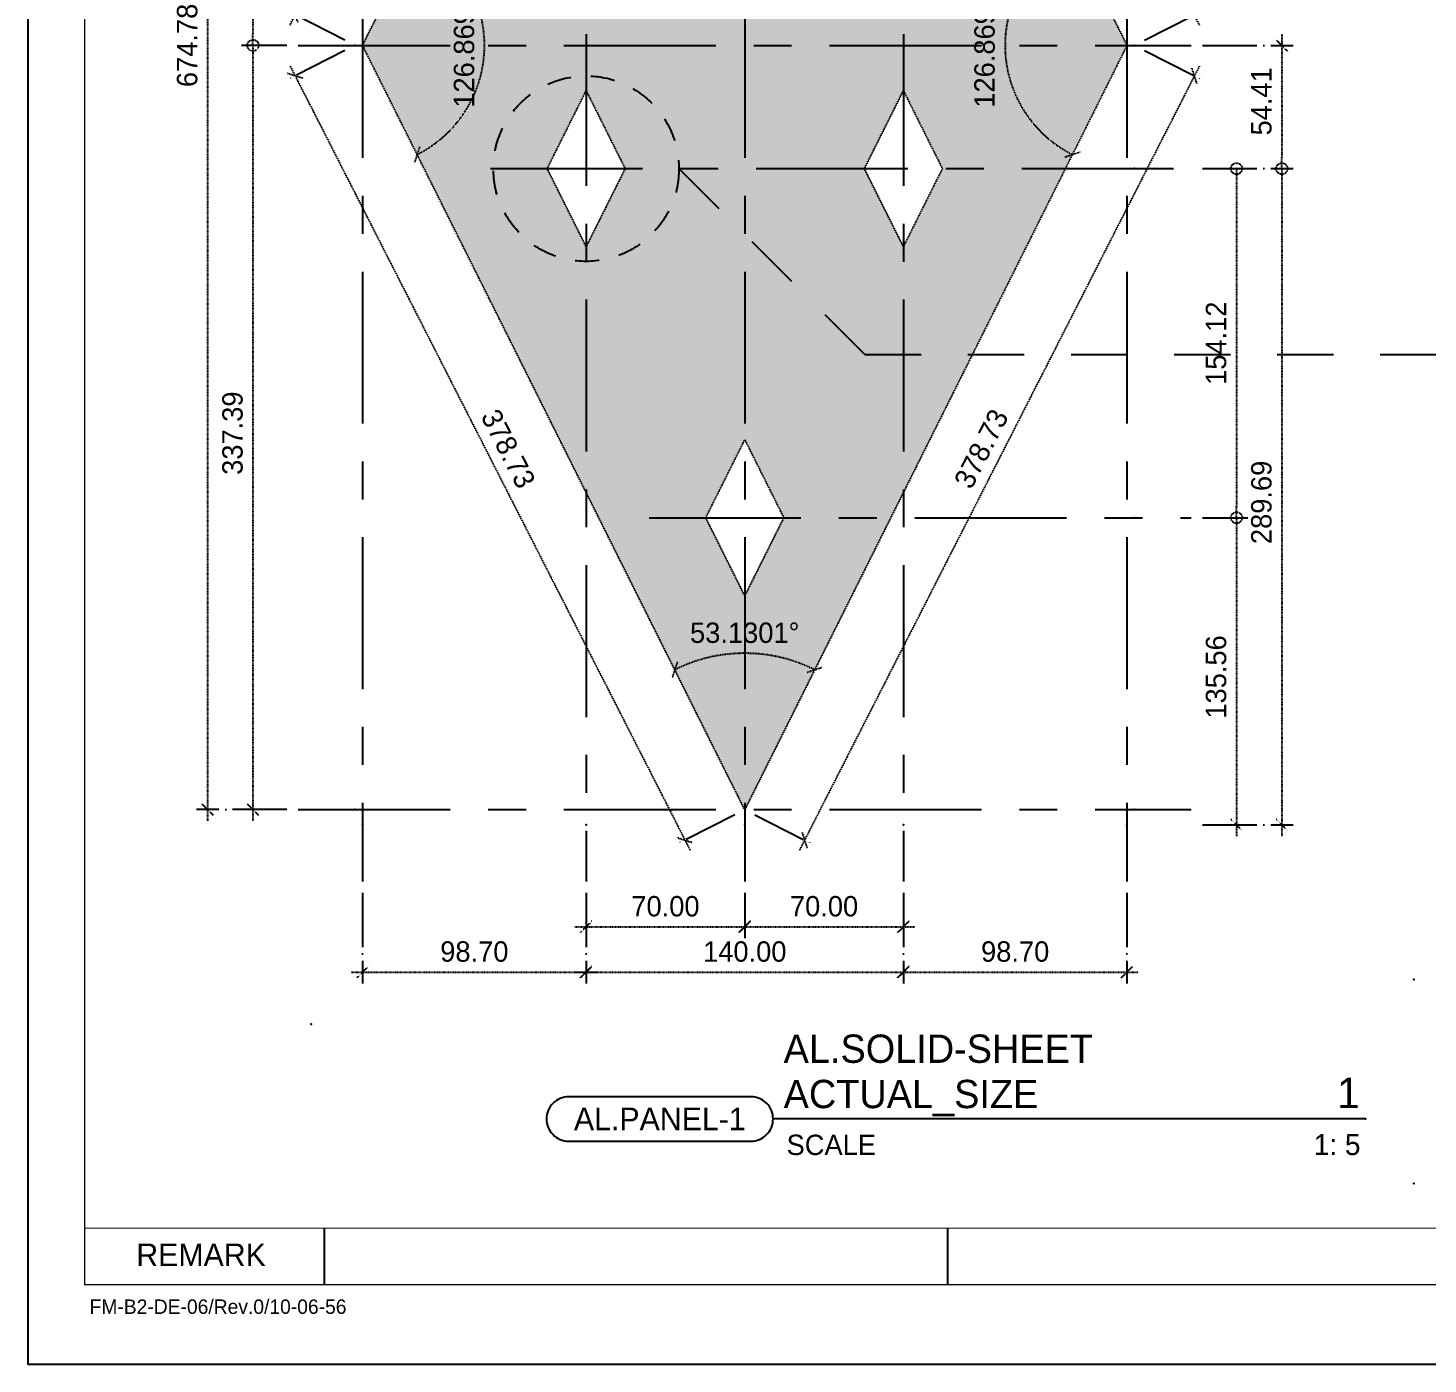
# Model space of a CAD drawing. Header units: millimetres. Extents: x -244126 to 368105, y -173968 to 259060.
# Drawn here: x 14518 to 15135, y 3898 to 4488 of the extents above; entities that cross this region are included whole.
import ezdxf
from ezdxf.enums import TextEntityAlignment as Align

# ---------------------------------------------------------------- set-up
doc = ezdxf.new("R2010")
doc.units = ezdxf.units.MM
doc.header["$MEASUREMENT"] = 0
for name, pattern in [('005_GG_TA_LINE', [13.75, 5, -1.25, 1.25, -1.25, 5]), ('ACAD_ISO04W100', [30, 24, -3, 0, -3]), ('BORDER2', [22.225, 6.35, -3.175, 6.35, -3.175, 0, -3.175]), ('CENTER', [2, 1.25, -0.25, 0.25, -0.25]), ('TA_GL_000.00010', [0.000275, 0.0001, -2.5e-05, 2.5e-05, -2.5e-05, 0.0001]), ('TA_GL_067.00000', [184.25, 67, -16.75, 16.75, -16.75, 67]), ('TA_HL_003.00000', [19.5, 10.65, -8.85]), ('TA_HL_007.00000', [45.5, 24.85, -20.65])]:
    doc.linetypes.add(name, pattern=pattern)
for name, color, linetype in [('000 - D I M', 6, 'Continuous'), ('000 - GRID', 8, 'CENTER'), ('000 - H A T C H', 8, 'Continuous'), ('000 - L I N E 0.1', 1, 'Continuous'), ('000 - SYMBOL CON', 1, 'Continuous'), ('000 - T E X T', 4, 'Continuous'), ('000 - TITLEBLOCK', 4, 'Continuous'), ('000 - WIPEOUT', 250, 'Continuous'), ('A11_ALU.SOLID SHEET', 7, 'Continuous')]:
    doc.layers.add(name, color=color, linetype=linetype)
doc.styles.add('BROWALLIA', font='BrowalliaUPC.ttf')
doc.styles.add('century gothic111111', font='CordiaUPC.ttf')
doc.styles.add('Cetury Gothic', font='GOTHIC.TTF')
doc.styles.add('CORDIA', font='cordia.shx')
doc.styles.add('MtXpl_BrowalliaUPC', font='BrowalliaUPC.ttf')
doc.styles.add('TA', font='Cordia New.ttf', dxfattribs={"height": 4.5})
doc.dimstyles.new('DIM C-C', dxfattribs={"dimtxt": 0.18, "dimasz": 0.1, "dimexe": 0.1, "dimexo": 0.1, "dimgap": 0.09, "dimtad": 1, "dimtoh": 1, "dimzin": 0, "dimdsep": 46, "dimtxsty": 'CORDIA', "dimblk": 'ORIGIN', "dimcen": 0.1, "dimdle": 0.1, "dimclrd": 40, "dimclre": 140, "dimclrt": 3, "dimadec": 0, "dimazin": 0, "dimtfac": 1, "dimtix": 1, "dimtmove": 2, "dimatfit": 3, "dimfxl": 1, "dimtolj": 1, "dimtzin": 0, "dimarcsym": 0})
doc.dimstyles.new('DIM C-E', dxfattribs={"dimscale": 2, "dimtxt": 0.18, "dimasz": 0.1, "dimexe": 0.1, "dimexo": 0.1, "dimgap": 0.09, "dimtad": 1, "dimtoh": 1, "dimzin": 0, "dimdsep": 46, "dimtxsty": 'CORDIA', "dimblk1": 'ORIGIN', "dimblk2": 'OBLIQUE', "dimsah": 1, "dimcen": 0.1, "dimdle": 0.1, "dimclrd": 40, "dimclre": 140, "dimclrt": 3, "dimadec": 0, "dimazin": 0, "dimtfac": 1, "dimtix": 1, "dimtmove": 2, "dimatfit": 3, "dimfxl": 1, "dimtolj": 1, "dimtzin": 0, "dimarcsym": 0})
doc.dimstyles.new('DIM E-C', dxfattribs={"dimscale": 2, "dimtxt": 0.18, "dimasz": 0.1, "dimexe": 0.1, "dimexo": 0.1, "dimgap": 0.09, "dimtad": 1, "dimtoh": 1, "dimzin": 0, "dimdsep": 46, "dimtxsty": 'CORDIA', "dimblk1": 'OBLIQUE', "dimblk2": 'ORIGIN', "dimsah": 1, "dimcen": 0.1, "dimdle": 0.1, "dimclrd": 40, "dimclre": 140, "dimclrt": 3, "dimadec": 0, "dimazin": 0, "dimtfac": 1, "dimtix": 1, "dimtmove": 2, "dimatfit": 3, "dimfxl": 1, "dimtolj": 1, "dimtzin": 0, "dimarcsym": 0})
doc.dimstyles.new('DIM E-E', dxfattribs={"dimscale": 2, "dimtxt": 0.18, "dimasz": 0.1, "dimexe": 0.1, "dimexo": 0.1, "dimgap": 0.09, "dimtad": 1, "dimtoh": 1, "dimzin": 0, "dimdsep": 46, "dimtxsty": 'CORDIA', "dimblk": 'OBLIQUE', "dimcen": 0.1, "dimdle": 0.1, "dimclrd": 40, "dimclre": 140, "dimclrt": 3, "dimadec": 0, "dimazin": 0, "dimtfac": 1, "dimtix": 1, "dimtmove": 2, "dimatfit": 3, "dimfxl": 1, "dimtolj": 1, "dimtzin": 0, "dimarcsym": 0})

# ---------------------------------------------------------------- blocks, each defined once
blk = doc.blocks.new('A$Cfd196da9')
at = {"color": 0, "linetype": 'ByBlock', "const_width": 0.1}
blk.add_lwpolyline([(-143.5, -98), (96.5, -98), (96.5, 99), (-143.5, 99)], close=True, dxfattribs=at)
blk = doc.blocks.new('*U1674')
at = {"linetype": '005_GG_TA_LINE'}
blk.add_point((125, 150), dxfattribs=at)
at = {"layer": '000 - L I N E 0.1', "color": 21, "linetype": 'Continuous'}
blk.add_lwpolyline([(0, 35.6), (0, 0), (35.6, 0)], dxfattribs=at)
at = {"layer": '000 - T E X T', "color": 3}
for p, q in [((130.74, 60), (130.74, 35)), ((405.94, 35), (405.94, 60))]:
    blk.add_line(p, q, dxfattribs=at)
at = {"layer": '000 - T E X T', "color": 3, "const_width": 0.5}
blk.add_lwpolyline([(25, 60), (1225, 60)], dxfattribs=at)
at = {"layer": '000 - TITLEBLOCK', "color": 250}
blk.add_lwpolyline([(0, 0), (1485, 0), (1485, 1050), (0, 1050)], close=True, dxfattribs=at)
at = {"layer": '000 - T E X T', "color": 3, "xscale": 5, "yscale": 5, "zscale": 5}
blk.add_blockref('A$Cfd196da9', (742.5, 525), dxfattribs=at)
at = {"color": 4, "insert": (47.79, 53.2), "char_height": 10, "width": 570.6175, "attachment_point": 1, "style": 'BROWALLIA'}
blk.add_mtext('{\\fCentury Gothic|b0|i0|c0|p34;REMARK}', dxfattribs=at)
at = {"color": 4, "style": 'TA'}
blk.add_attdef('PAPER_SIZE', text='', height=6.25, dxfattribs=at).set_placement((1421.5, 24.94), align=Align.MIDDLE_RIGHT)
blk.add_attdef('SCALE_SIZE', text='', height=6.25, dxfattribs=at).set_placement((1433.78, 25.07), align=Align.MIDDLE_LEFT)
at = {"layer": '000 - H A T C H', "color": 4, "insert": (27.18, 28.49), "char_height": 6.3569, "attachment_point": 1, "style": 'century gothic111111'}
blk.add_mtext('FM-B2-DE-06/Rev.0/10-06-56', dxfattribs=at)
at = {"layer": '000 - T E X T', "color": 250, "style": 'TA'}
for tag, height, p in [('SUPERLINK', 5, (43.16, 1039.41)), ('NAMEFILE', 5, (43.16, 1029.41)), ('SC', 100, (8.41, 938.03))]:
    blk.add_attdef(tag, text='', height=height, dxfattribs=at).set_placement(p, align=Align.MIDDLE_LEFT)
at = {"layer": '000 - T E X T', "color": 4, "style": 'TA'}
for tag, height, p in [('NAME_JOB_1', 5, (1309.16, 845.63)), ('NAME_JOB_2', 5, (1309.16, 834.72)), ('NAME_PROJECT_1', 7.5, (1234.52, 797.42)), ('NAME_PROJECT_2', 7.5, (1234.52, 778.92)), ('NAME_PROJECT_3', 7.5, (1234.52, 760.42)), ('CODE_VALUE_1', 4.75, (1302.87, 722.8)), ('CODE_VALUE_2', 4.75, (1302.87, 707.8)), ('PART_NAME_VALUE_1', 4.75, (1302.87, 689.69)), ('PART_NAME_VALUE_2', 4.75, (1302.87, 674.69)), ('PART_NAME_VALUE_3', 4.75, (1302.87, 659.69)), ('MATTERIAL_VALUE_1', 9, (1304.89, 642.26)), ('SPEC_VALUE', 9, (1304.89, 621.71)), ('THICKNESS_VALUE', 9, (1304.89, 601.32)), ('COATING_VALUE_1', 9, (1304.89, 581.25)), ('COATING_VALUE_2', 9, (1304.89, 561.18)), ('NAME_TITLE_1', 6, (1236.27, 194.04)), ('NAME_TITLE_2', 6, (1236.27, 177.39)), ('NAME_TITLE_3', 6, (1236.27, 160.74)), ('DRAWING_NO1', 6, (1236.53, 82.29)), ('DRAWING_NO2', 6, (1236.53, 62.29))]:
    blk.add_attdef(tag, text='', height=height, dxfattribs=at).set_placement(p, align=Align.MIDDLE_LEFT)
for tag, p in [('NAME_DAFT', (1383.53, 340.54)), ('NAME_CHECKED', (1383.53, 306.49)), ('NAME_DESIGNER', (1383.53, 273.03)), ('NAME_DESIGN_MGR', (1383.53, 237.79))]:
    blk.add_attdef(tag, text='', height=9, dxfattribs=at).set_placement(p, align=Align.MIDDLE_CENTER)
for tag, p, height in [('REV', (1383.82, 125.62), 9.38), ('NAME_REMARK', (138.21, 43.26), 10)]:
    blk.add_attdef(tag, p, '', height=height, dxfattribs=at)
at = {"layer": '000 - T E X T', "color": 4, "style": 'Cetury Gothic'}
for tag, p in [('SHEET_NO.', (1403.95, 84.99)), ('TOTAL_SHEET_NO.', (1402.41, 44.1))]:
    blk.add_attdef(tag, text='', height=9, dxfattribs=at).set_placement(p, align=Align.CENTER)
blk = doc.blocks.new('*U305')
at = {"color": 3}
blk.add_point((0, -688.2), dxfattribs=at)
at = {"layer": '000 - GRID', "color": 0, "linetype": 'ByBlock'}
blk.add_line((0, 25), (0, -713.2), dxfattribs=at)
at = {"layer": '000 - GRID', "color": 0}
blk.add_point((0, 0), dxfattribs=at)
at = {"style": 'TA', "flags": 1}
blk.add_attdef('LOCATION', (6, 6), '', height=4.5, dxfattribs=at)
blk = doc.blocks.new('*U306')
at = {"color": 3}
blk.add_point((0, -344.1), dxfattribs=at)
at = {"layer": '000 - GRID', "color": 0, "linetype": 'ByBlock'}
blk.add_line((0, 25), (0, -369.1), dxfattribs=at)
at = {"layer": '000 - GRID', "color": 0}
blk.add_point((0, 0), dxfattribs=at)
at = {"style": 'TA', "flags": 1}
blk.add_attdef('LOCATION', (6, 6), '', height=4.5, dxfattribs=at)
blk = doc.blocks.new('_Oblique')
at = {"color": 0, "linetype": 'ByBlock', "lineweight": -2}
blk.add_line((-0.5, -0.5), (0.5, 0.5), dxfattribs=at)
blk = doc.blocks.new('_Origin')
at = {"color": 0, "linetype": 'ByBlock', "lineweight": -2}
blk.add_line((0, 0), (-1, 0), dxfattribs=at)
blk.add_circle((0, 0), 0.5, dxfattribs=at)
blk = doc.blocks.new('*D2640')
at = {"layer": '000 - D I M', "color": 40, "linetype": 'TA_GL_000.00010', "lineweight": -2, "transparency": 16777216}
blk.add_line((14616.81, 4822.65), (14616.81, 4485.26), dxfattribs=at)
at = {"layer": '000 - D I M', "color": 140, "linetype": 'ACAD_ISO04W100', "lineweight": -2, "transparency": 16777216}
for p, q in [((14631.81, 4817.65), (14611.81, 4817.65)), ((14631.81, 4480.26), (14611.81, 4480.26))]:
    blk.add_line(p, q, dxfattribs=at)
at = {"layer": 'Defpoints', "color": 0, "linetype": 'TA_GL_000.00010', "transparency": 16777216}
for p in [(14636.81, 4817.65), (14616.81, 4480.26), (14636.81, 4480.26)]:
    blk.add_point(p, dxfattribs=at)
at = {"layer": '000 - D I M', "color": 40, "linetype": 'TA_GL_000.00010', "lineweight": -2, "transparency": 16777216, "xscale": 5, "yscale": 5, "zscale": 5}
for name, p, rotation in [('_Oblique', (14616.81, 4817.65), 90), ('_Origin', (14616.81, 4480.26), 270)]:
    blk.add_blockref(name, p, dxfattribs=dict(at, rotation=rotation))
at = {"layer": '000 - D I M', "color": 3, "linetype": 'TA_GL_000.00010', "transparency": 16777216, "insert": (14607.81, 4651.46), "char_height": 9, "attachment_point": 5, "rotation": 90, "style": 'CORDIA'}
blk.add_mtext('\\A1;337.39', dxfattribs=at)
blk = doc.blocks.new('*D2641')
at = {"layer": '000 - D I M', "color": 140, "linetype": 'ACAD_ISO04W100', "lineweight": -2, "transparency": 16777216}
for p, q in [((14631.81, 4480.26), (14611.81, 4480.26)), ((14631.81, 4142.87), (14611.81, 4142.87))]:
    blk.add_line(p, q, dxfattribs=at)
at = {"layer": '000 - D I M', "color": 40, "linetype": 'TA_GL_000.00010', "lineweight": -2, "transparency": 16777216}
blk.add_line((14616.81, 4475.26), (14616.81, 4137.87), dxfattribs=at)
at = {"layer": 'Defpoints', "color": 0, "linetype": 'TA_GL_000.00010', "transparency": 16777216}
for p in [(14636.81, 4480.26), (14616.81, 4142.87), (14636.81, 4142.87)]:
    blk.add_point(p, dxfattribs=at)
at = {"layer": '000 - D I M', "color": 40, "linetype": 'TA_GL_000.00010', "lineweight": -2, "transparency": 16777216, "xscale": 5, "yscale": 5, "zscale": 5}
for name, p, rotation in [('_Origin', (14616.81, 4480.26), 90), ('_Oblique', (14616.81, 4142.87), 270)]:
    blk.add_blockref(name, p, dxfattribs=dict(at, rotation=rotation))
at = {"layer": '000 - D I M', "color": 3, "linetype": 'TA_GL_000.00010', "transparency": 16777216, "insert": (14607.81, 4309.07), "char_height": 9, "attachment_point": 5, "rotation": 90, "style": 'CORDIA'}
blk.add_mtext('\\A1;337.39', dxfattribs=at)
blk = doc.blocks.new('*D2644')
at = {"layer": '000 - D I M', "color": 40, "linetype": 'TA_GL_000.00010', "lineweight": -2, "transparency": 16777216}
blk.add_line((14596.81, 4822.65), (14596.81, 4137.87), dxfattribs=at)
at = {"layer": '000 - D I M', "color": 140, "linetype": 'ACAD_ISO04W100', "lineweight": -2, "transparency": 16777216}
for p, q in [((14631.81, 4817.65), (14591.81, 4817.65)), ((14631.81, 4142.87), (14591.81, 4142.87))]:
    blk.add_line(p, q, dxfattribs=at)
at = {"layer": 'Defpoints', "color": 0, "linetype": 'TA_GL_000.00010', "transparency": 16777216}
for p in [(14636.81, 4817.65), (14596.81, 4142.87), (14636.81, 4142.87)]:
    blk.add_point(p, dxfattribs=at)
at = {"layer": '000 - D I M', "color": 40, "linetype": 'TA_GL_000.00010', "lineweight": -2, "transparency": 16777216, "xscale": 5, "yscale": 5, "zscale": 5}
for p, rotation in [((14596.81, 4817.65), 90), ((14596.81, 4142.87), 270)]:
    blk.add_blockref('_Oblique', p, dxfattribs=dict(at, rotation=rotation))
at = {"layer": '000 - D I M', "color": 3, "linetype": 'TA_GL_000.00010', "transparency": 16777216, "insert": (14587.81, 4480.26), "char_height": 9, "attachment_point": 5, "rotation": 90, "style": 'CORDIA'}
blk.add_mtext('\\A1;674.78', dxfattribs=at)
blk = doc.blocks.new('*U871')
at = {"color": 4}
blk.add_line((-4.26, 5.7), (-56.55, 5.7), dxfattribs=at)
at = {"linetype": 'TA_GL_000.00010'}
blk.add_point((0, 18), dxfattribs=at)
for p in [(-4.26, 5.7), (0, 0)]:
    blk.add_point(p)
at = {"layer": '000 - SYMBOL CON', "color": 0, "linetype": 'ByBlock'}
blk.add_lwpolyline([(-74.59, 7.66, 0.414214), (-76.55, 5.7, 0.414214), (-74.59, 3.74), (-58.51, 3.74, 0.414214), (-56.55, 5.7, 0.414214), (-58.51, 7.66)], format="xyb", close=True, dxfattribs=at)
at = {"color": 4, "linetype": 'BORDER2', "style": 'Cetury Gothic'}
blk.add_text('SCALE', height=1.8, dxfattribs=at).set_placement((-55.36, 2.51))
at = {"color": 0, "style": 'TA'}
for tag, p in [('HEADING2', (-55.62, 10.65)), ('HEADING', (-55.62, 6.65))]:
    blk.add_attdef(tag, p, '', height=2.5, dxfattribs=at)
for tag, height, p in [('LO', 2.7, (-4.76, 6.65)), ('SC', 1.85, (-4.7, 2.51))]:
    blk.add_attdef(tag, text='', height=height, dxfattribs=at).set_placement(p, align=Align.RIGHT)
at = {"layer": '000 - T E X T', "color": 0, "style": 'MtXpl_BrowalliaUPC'}
blk.add_attdef('NO.CODE', text='', height=2, dxfattribs=at).set_placement((-66.55, 5.7), align=Align.MIDDLE_CENTER)
blk = doc.blocks.new('A$Cc77fa2ac')
at = {"color": 3, "linetype": 'TA_GL_000.00010'}
blk.add_wipeout([(0, 34.41), (17.2, 0), (0, -34.41), (-17.2, 0)], dxfattribs=at).dxf.layer = '000 - WIPEOUT'
at = {"layer": 'A11_ALU.SOLID SHEET', "color": 3, "linetype": 'TA_GL_000.00010'}
blk.add_lwpolyline([(0, 34.41), (17.2, 0), (0, -34.41), (-17.2, 0)], close=True, dxfattribs=at)
blk = doc.blocks.new('*U351')
at = {"color": 3}
blk.add_point((0, -324.1), dxfattribs=at)
at = {"layer": '000 - GRID', "color": 0, "linetype": 'ByBlock'}
blk.add_line((0, 25), (0, -349.1), dxfattribs=at)
at = {"layer": '000 - GRID', "color": 0}
blk.add_point((0, 0), dxfattribs=at)
at = {"style": 'TA', "flags": 1}
blk.add_attdef('LOCATION', (6, 6), '', height=4.5, dxfattribs=at)
blk = doc.blocks.new('*U349')
at = {"color": 3}
blk.add_point((0, -259.25), dxfattribs=at)
at = {"layer": '000 - GRID', "color": 0, "linetype": 'ByBlock'}
blk.add_line((0, 25), (0, -284.25), dxfattribs=at)
at = {"layer": '000 - GRID', "color": 0}
blk.add_point((0, 0), dxfattribs=at)
at = {"style": 'TA', "flags": 1}
blk.add_attdef('LOCATION', (6, 6), '', height=4.5, dxfattribs=at)
blk = doc.blocks.new('*U350')
at = {"color": 3}
blk.add_point((0, -189.25), dxfattribs=at)
at = {"layer": '000 - GRID', "color": 0, "linetype": 'ByBlock'}
blk.add_line((0, 25), (0, -214.25), dxfattribs=at)
at = {"layer": '000 - GRID', "color": 0}
blk.add_point((0, 0), dxfattribs=at)
at = {"style": 'TA', "flags": 1}
blk.add_attdef('LOCATION', (6, 6), '', height=4.5, dxfattribs=at)
blk = doc.blocks.new('*D2617')
at = {"layer": '000 - D I M', "color": 140, "linetype": 'ACAD_ISO04W100', "lineweight": -2, "transparency": 16777216}
for p, q in [((15035.91, 4480.26), (15075.91, 4480.26)), ((15035.91, 4425.85), (15075.91, 4425.85))]:
    blk.add_line(p, q, dxfattribs=at)
at = {"layer": '000 - D I M', "color": 40, "linetype": 'TA_GL_000.00010', "lineweight": -2, "transparency": 16777216}
blk.add_line((15070.91, 4485.26), (15070.91, 4430.85), dxfattribs=at)
at = {"layer": 'Defpoints', "color": 0, "linetype": 'TA_GL_000.00010', "transparency": 16777216}
for p in [(15030.91, 4480.26), (15030.91, 4425.85), (15070.91, 4425.85)]:
    blk.add_point(p, dxfattribs=at)
at = {"layer": '000 - D I M', "color": 40, "linetype": 'TA_GL_000.00010', "lineweight": -2, "transparency": 16777216, "xscale": 5, "yscale": 5, "zscale": 5}
for name, p, rotation in [('_Oblique', (15070.91, 4480.26), 90), ('_Origin', (15070.91, 4425.85), 270)]:
    blk.add_blockref(name, p, dxfattribs=dict(at, rotation=rotation))
at = {"layer": '000 - D I M', "color": 3, "linetype": 'TA_GL_000.00010', "transparency": 16777216, "insert": (15061.91, 4455.56), "char_height": 9, "attachment_point": 5, "rotation": 90, "style": 'CORDIA'}
blk.add_mtext('\\A1;54.41', dxfattribs=at)
blk = doc.blocks.new('*D2618')
at = {"layer": '000 - D I M', "color": 140, "linetype": 'ACAD_ISO04W100', "lineweight": -2, "transparency": 16777216}
for p, q in [((15035.91, 4425.85), (15055.91, 4425.85)), ((15035.91, 4271.73), (15055.91, 4271.73))]:
    blk.add_line(p, q, dxfattribs=at)
at = {"layer": '000 - D I M', "color": 40, "linetype": 'TA_GL_000.00010', "lineweight": -2, "transparency": 16777216}
blk.add_line((15050.91, 4420.85), (15050.91, 4276.73), dxfattribs=at)
at = {"layer": 'Defpoints', "color": 0, "linetype": 'TA_GL_000.00010', "transparency": 16777216}
for p in [(15030.91, 4425.85), (15030.91, 4271.73), (15050.91, 4271.73)]:
    blk.add_point(p, dxfattribs=at)
at = {"layer": '000 - D I M', "color": 40, "linetype": 'TA_GL_000.00010', "lineweight": -2, "transparency": 16777216, "xscale": 5, "yscale": 5, "zscale": 5}
for p, rotation in [((15050.91, 4425.85), 90), ((15050.91, 4271.73), 270)]:
    blk.add_blockref('_Origin', p, dxfattribs=dict(at, rotation=rotation))
at = {"layer": '000 - D I M', "color": 3, "linetype": 'TA_GL_000.00010', "transparency": 16777216, "insert": (15041.91, 4348.79), "char_height": 9, "attachment_point": 5, "rotation": 90, "style": 'CORDIA'}
blk.add_mtext('\\A1;154.12', dxfattribs=at)
blk = doc.blocks.new('*D2619')
at = {"layer": '000 - D I M', "color": 140, "linetype": 'ACAD_ISO04W100', "lineweight": -2, "transparency": 16777216}
for p, q in [((15035.91, 4271.73), (15055.91, 4271.73)), ((15035.91, 4136.17), (15055.91, 4136.17))]:
    blk.add_line(p, q, dxfattribs=at)
at = {"layer": '000 - D I M', "color": 40, "linetype": 'TA_GL_000.00010', "lineweight": -2, "transparency": 16777216}
blk.add_line((15050.91, 4266.73), (15050.91, 4131.17), dxfattribs=at)
at = {"layer": 'Defpoints', "color": 0, "linetype": 'TA_GL_000.00010', "transparency": 16777216}
for p in [(15030.91, 4271.73), (15030.91, 4136.17), (15050.91, 4136.17)]:
    blk.add_point(p, dxfattribs=at)
at = {"layer": '000 - D I M', "color": 40, "linetype": 'TA_GL_000.00010', "lineweight": -2, "transparency": 16777216, "xscale": 5, "yscale": 5, "zscale": 5}
for name, p, rotation in [('_Origin', (15050.91, 4271.73), 90), ('_Oblique', (15050.91, 4136.17), 270)]:
    blk.add_blockref(name, p, dxfattribs=dict(at, rotation=rotation))
at = {"layer": '000 - D I M', "color": 3, "linetype": 'TA_GL_000.00010', "transparency": 16777216, "insert": (15041.91, 4201.45), "char_height": 9, "attachment_point": 5, "rotation": 90, "style": 'CORDIA'}
blk.add_mtext('\\A1;135.56', dxfattribs=at)
blk = doc.blocks.new('*D2620')
at = {"layer": '000 - D I M', "color": 140, "linetype": 'ACAD_ISO04W100', "lineweight": -2, "transparency": 16777216}
for p, q in [((15035.91, 4425.85), (15075.91, 4425.85)), ((15035.91, 4136.17), (15075.91, 4136.17))]:
    blk.add_line(p, q, dxfattribs=at)
at = {"layer": '000 - D I M', "color": 40, "linetype": 'TA_GL_000.00010', "lineweight": -2, "transparency": 16777216}
blk.add_line((15070.91, 4420.85), (15070.91, 4131.17), dxfattribs=at)
at = {"layer": 'Defpoints', "color": 0, "linetype": 'TA_GL_000.00010', "transparency": 16777216}
for p in [(15030.91, 4425.85), (15030.91, 4136.17), (15070.91, 4136.17)]:
    blk.add_point(p, dxfattribs=at)
at = {"layer": '000 - D I M', "color": 40, "linetype": 'TA_GL_000.00010', "lineweight": -2, "transparency": 16777216, "xscale": 5, "yscale": 5, "zscale": 5}
for name, p, rotation in [('_Origin', (15070.91, 4425.85), 90), ('_Oblique', (15070.91, 4136.17), 270)]:
    blk.add_blockref(name, p, dxfattribs=dict(at, rotation=rotation))
at = {"layer": '000 - D I M', "color": 3, "linetype": 'TA_GL_000.00010', "transparency": 16777216, "insert": (15061.91, 4278.51), "char_height": 9, "attachment_point": 5, "rotation": 90, "style": 'CORDIA'}
blk.add_mtext('\\A1;289.69', dxfattribs=at)
blk = doc.blocks.new('*D2621')
at = {"layer": '000 - D I M', "color": 140, "linetype": 'ACAD_ISO04W100', "lineweight": -2, "transparency": 16777216}
for p, q in [((14763.86, 4106.17), (14763.86, 4086.17)), ((14833.86, 4106.17), (14833.86, 4086.17))]:
    blk.add_line(p, q, dxfattribs=at)
at = {"layer": '000 - D I M', "color": 40, "linetype": 'TA_GL_000.00010', "lineweight": -2, "transparency": 16777216}
blk.add_line((14758.86, 4091.17), (14838.86, 4091.17), dxfattribs=at)
at = {"layer": 'Defpoints', "color": 0, "linetype": 'TA_GL_000.00010', "transparency": 16777216}
for p in [(14763.86, 4111.17), (14833.86, 4111.17), (14833.86, 4091.17)]:
    blk.add_point(p, dxfattribs=at)
at = {"layer": '000 - D I M', "color": 40, "linetype": 'TA_GL_000.00010', "lineweight": -2, "transparency": 16777216, "xscale": 5, "yscale": 5, "zscale": 5, "rotation": 180}
blk.add_blockref('_Oblique', (14763.86, 4091.17), dxfattribs=at)
at = {"layer": '000 - D I M', "color": 40, "linetype": 'TA_GL_000.00010', "lineweight": -2, "transparency": 16777216, "xscale": 5, "yscale": 5, "zscale": 5}
blk.add_blockref('_Oblique', (14833.86, 4091.17), dxfattribs=at)
at = {"layer": '000 - D I M', "color": 3, "linetype": 'TA_GL_000.00010', "transparency": 16777216, "insert": (14798.86, 4100.17), "char_height": 9, "attachment_point": 5, "style": 'CORDIA'}
blk.add_mtext('\\A1;70.00', dxfattribs=at)
blk = doc.blocks.new('*D2602')
at = {"layer": '000 - D I M', "color": 140, "linetype": 'ACAD_ISO04W100', "lineweight": -2, "transparency": 16777216}
for p, q in [((14833.86, 4106.17), (14833.86, 4086.17)), ((14903.86, 4106.17), (14903.86, 4086.17))]:
    blk.add_line(p, q, dxfattribs=at)
at = {"layer": '000 - D I M', "color": 40, "linetype": 'TA_GL_000.00010', "lineweight": -2, "transparency": 16777216}
blk.add_line((14828.86, 4091.17), (14908.86, 4091.17), dxfattribs=at)
at = {"layer": 'Defpoints', "color": 0, "linetype": 'TA_GL_000.00010', "transparency": 16777216}
for p in [(14833.86, 4111.17), (14903.86, 4111.17), (14903.86, 4091.17)]:
    blk.add_point(p, dxfattribs=at)
at = {"layer": '000 - D I M', "color": 40, "linetype": 'TA_GL_000.00010', "lineweight": -2, "transparency": 16777216, "xscale": 5, "yscale": 5, "zscale": 5, "rotation": 180}
blk.add_blockref('_Oblique', (14833.86, 4091.17), dxfattribs=at)
at = {"layer": '000 - D I M', "color": 40, "linetype": 'TA_GL_000.00010', "lineweight": -2, "transparency": 16777216, "xscale": 5, "yscale": 5, "zscale": 5}
blk.add_blockref('_Oblique', (14903.86, 4091.17), dxfattribs=at)
at = {"layer": '000 - D I M', "color": 3, "linetype": 'TA_GL_000.00010', "transparency": 16777216, "insert": (14868.86, 4100.17), "char_height": 9, "attachment_point": 5, "style": 'CORDIA'}
blk.add_mtext('\\A1;70.00', dxfattribs=at)
blk = doc.blocks.new('*D2603')
at = {"layer": '000 - D I M', "color": 140, "linetype": 'ACAD_ISO04W100', "lineweight": -2, "transparency": 16777216}
for p, q in [((14665.17, 4106.17), (14665.17, 4066.17)), ((14763.86, 4106.17), (14763.86, 4066.17))]:
    blk.add_line(p, q, dxfattribs=at)
at = {"layer": '000 - D I M', "color": 40, "linetype": 'TA_GL_000.00010', "lineweight": -2, "transparency": 16777216}
blk.add_line((14660.17, 4071.17), (14768.86, 4071.17), dxfattribs=at)
at = {"layer": 'Defpoints', "color": 0, "linetype": 'TA_GL_000.00010', "transparency": 16777216}
for p in [(14665.17, 4111.17), (14763.86, 4111.17), (14763.86, 4071.17)]:
    blk.add_point(p, dxfattribs=at)
at = {"layer": '000 - D I M', "color": 40, "linetype": 'TA_GL_000.00010', "lineweight": -2, "transparency": 16777216, "xscale": 5, "yscale": 5, "zscale": 5, "rotation": 180}
blk.add_blockref('_Oblique', (14665.17, 4071.17), dxfattribs=at)
at = {"layer": '000 - D I M', "color": 40, "linetype": 'TA_GL_000.00010', "lineweight": -2, "transparency": 16777216, "xscale": 5, "yscale": 5, "zscale": 5}
blk.add_blockref('_Oblique', (14763.86, 4071.17), dxfattribs=at)
at = {"layer": '000 - D I M', "color": 3, "linetype": 'TA_GL_000.00010', "transparency": 16777216, "insert": (14714.51, 4080.17), "char_height": 9, "attachment_point": 5, "style": 'CORDIA'}
blk.add_mtext('\\A1;98.70', dxfattribs=at)
blk = doc.blocks.new('*D2604')
at = {"layer": '000 - D I M', "color": 140, "linetype": 'ACAD_ISO04W100', "lineweight": -2, "transparency": 16777216}
for p, q in [((14763.86, 4106.17), (14763.86, 4066.17)), ((14903.86, 4106.17), (14903.86, 4066.17))]:
    blk.add_line(p, q, dxfattribs=at)
at = {"layer": '000 - D I M', "color": 40, "linetype": 'TA_GL_000.00010', "lineweight": -2, "transparency": 16777216}
blk.add_line((14758.86, 4071.17), (14908.86, 4071.17), dxfattribs=at)
at = {"layer": 'Defpoints', "color": 0, "linetype": 'TA_GL_000.00010', "transparency": 16777216}
for p in [(14763.86, 4111.17), (14903.86, 4111.17), (14903.86, 4071.17)]:
    blk.add_point(p, dxfattribs=at)
at = {"layer": '000 - D I M', "color": 40, "linetype": 'TA_GL_000.00010', "lineweight": -2, "transparency": 16777216, "xscale": 5, "yscale": 5, "zscale": 5, "rotation": 180}
blk.add_blockref('_Oblique', (14763.86, 4071.17), dxfattribs=at)
at = {"layer": '000 - D I M', "color": 40, "linetype": 'TA_GL_000.00010', "lineweight": -2, "transparency": 16777216, "xscale": 5, "yscale": 5, "zscale": 5}
blk.add_blockref('_Oblique', (14903.86, 4071.17), dxfattribs=at)
at = {"layer": '000 - D I M', "color": 3, "linetype": 'TA_GL_000.00010', "transparency": 16777216, "insert": (14833.86, 4080.17), "char_height": 9, "attachment_point": 5, "style": 'CORDIA'}
blk.add_mtext('\\A1;140.00', dxfattribs=at)
blk = doc.blocks.new('*D2605')
at = {"layer": '000 - D I M', "color": 140, "linetype": 'ACAD_ISO04W100', "lineweight": -2, "transparency": 16777216}
for p, q in [((14903.86, 4106.17), (14903.86, 4066.17)), ((15002.56, 4106.17), (15002.56, 4066.17))]:
    blk.add_line(p, q, dxfattribs=at)
at = {"layer": '000 - D I M', "color": 40, "linetype": 'TA_GL_000.00010', "lineweight": -2, "transparency": 16777216}
blk.add_line((14898.86, 4071.17), (15007.56, 4071.17), dxfattribs=at)
at = {"layer": 'Defpoints', "color": 0, "linetype": 'TA_GL_000.00010', "transparency": 16777216}
for p in [(14903.86, 4111.17), (15002.56, 4111.17), (15002.56, 4071.17)]:
    blk.add_point(p, dxfattribs=at)
at = {"layer": '000 - D I M', "color": 40, "linetype": 'TA_GL_000.00010', "lineweight": -2, "transparency": 16777216, "xscale": 5, "yscale": 5, "zscale": 5, "rotation": 180}
blk.add_blockref('_Oblique', (14903.86, 4071.17), dxfattribs=at)
at = {"layer": '000 - D I M', "color": 40, "linetype": 'TA_GL_000.00010', "lineweight": -2, "transparency": 16777216, "xscale": 5, "yscale": 5, "zscale": 5}
blk.add_blockref('_Oblique', (15002.56, 4071.17), dxfattribs=at)
at = {"layer": '000 - D I M', "color": 3, "linetype": 'TA_GL_000.00010', "transparency": 16777216, "insert": (14953.21, 4080.17), "char_height": 9, "attachment_point": 5, "style": 'CORDIA'}
blk.add_mtext('\\A1;98.70', dxfattribs=at)
blk = doc.blocks.new('*D352')
at = {"layer": '000 - D I M', "color": 40, "linetype": 'TA_GL_000.00010', "lineweight": -2, "transparency": 16777216}
blk.add_arc((14833.86, 4817.65), 92.12, 243.43495, 296.56505, dxfattribs=at)
at = {"layer": 'Defpoints', "color": 0, "linetype": 'TA_GL_000.00010', "transparency": 16777216}
for p in [(14833.86, 4817.65), (14833.86, 4817.65), (14819.68, 4726.63), (14665.17, 4480.26), (15002.56, 4480.26)]:
    blk.add_point(p, dxfattribs=at)
at = {"layer": '000 - D I M', "color": 40, "linetype": 'TA_GL_000.00010', "lineweight": -2, "transparency": 16777216, "xscale": 5, "yscale": 5, "zscale": 5}
for p, rotation in [((14792.66, 4735.26), 153.4349488229191), ((14875.06, 4735.26), 26.56505117708162)]:
    blk.add_blockref('_Oblique', p, dxfattribs=dict(at, rotation=rotation))
at = {"layer": '000 - D I M', "color": 3, "linetype": 'TA_GL_000.00010', "transparency": 16777216, "insert": (14833.86, 4734.53), "char_height": 9, "attachment_point": 5, "style": 'CORDIA'}
blk.add_mtext('\\A1;53.1301°', dxfattribs=at)
blk = doc.blocks.new('*D2614')
at = {"layer": '000 - D I M', "color": 40, "linetype": 'TA_GL_000.00010', "lineweight": -2, "transparency": 16777216}
blk.add_arc((14833.86, 4142.87), 69.04, 63.43495, 116.56505, dxfattribs=at)
at = {"layer": 'Defpoints', "color": 0, "linetype": 'TA_GL_000.00010', "transparency": 16777216}
for p in [(14665.17, 4480.26), (15002.56, 4480.26), (14844.49, 4211.09), (14833.86, 4142.87), (14833.86, 4142.87)]:
    blk.add_point(p, dxfattribs=at)
at = {"layer": '000 - D I M', "color": 40, "linetype": 'TA_GL_000.00010', "lineweight": -2, "transparency": 16777216, "xscale": 5, "yscale": 5, "zscale": 5}
for p, rotation in [((14802.99, 4204.62), 206.565051177081), ((14864.74, 4204.62), 333.4349488229183)]:
    blk.add_blockref('_Oblique', p, dxfattribs=dict(at, rotation=rotation))
at = {"layer": '000 - D I M', "color": 3, "linetype": 'TA_GL_000.00010', "transparency": 16777216, "insert": (14833.86, 4220.91), "char_height": 9, "attachment_point": 5, "style": 'CORDIA'}
blk.add_mtext('\\A1;53.1301°', dxfattribs=at)
blk = doc.blocks.new('*D353')
at = {"layer": '000 - D I M', "color": 40, "linetype": 'TA_GL_000.00010', "lineweight": -2, "transparency": 16777216}
blk.add_arc((14665.17, 4480.26), 53.83, 296.56505, 63.43495, dxfattribs=at)
at = {"layer": 'Defpoints', "color": 0, "linetype": 'TA_GL_000.00010', "transparency": 16777216}
for p in [(14833.86, 4817.65), (14665.17, 4480.26), (14665.17, 4480.26), (14715.37, 4460.85), (14833.86, 4142.87)]:
    blk.add_point(p, dxfattribs=at)
at = {"layer": '000 - D I M', "color": 40, "linetype": 'TA_GL_000.00010', "lineweight": -2, "transparency": 16777216, "xscale": 5, "yscale": 5, "zscale": 5}
for p, rotation in [((14689.24, 4528.41), 153.434948822919), ((14689.24, 4432.12), 206.5650511770816)]:
    blk.add_blockref('_Oblique', p, dxfattribs=dict(at, rotation=rotation))
at = {"layer": '000 - D I M', "color": 3, "linetype": 'TA_GL_000.00010', "transparency": 16777216, "insert": (14710, 4480.26), "char_height": 9, "attachment_point": 5, "rotation": 90, "style": 'CORDIA'}
blk.add_mtext('\\A1;126.8699°', dxfattribs=at)
blk = doc.blocks.new('*D2615')
at = {"layer": '000 - D I M', "color": 40, "linetype": 'TA_GL_000.00010', "lineweight": -2, "transparency": 16777216}
blk.add_arc((15002.56, 4480.26), 53.83, 116.56505, 243.43495, dxfattribs=at)
at = {"layer": 'Defpoints', "color": 0, "linetype": 'TA_GL_000.00010', "transparency": 16777216}
for p in [(14833.86, 4817.65), (14952.35, 4499.68), (15002.56, 4480.26), (15002.56, 4480.26), (14833.86, 4142.87)]:
    blk.add_point(p, dxfattribs=at)
at = {"layer": '000 - D I M', "color": 40, "linetype": 'TA_GL_000.00010', "lineweight": -2, "transparency": 16777216, "xscale": 5, "yscale": 5, "zscale": 5}
for p, rotation in [((14978.48, 4528.41), 26.565051177081), ((14978.48, 4432.12), 333.4349488229184)]:
    blk.add_blockref('_Oblique', p, dxfattribs=dict(at, rotation=rotation))
at = {"layer": '000 - D I M', "color": 3, "linetype": 'TA_GL_000.00010', "transparency": 16777216, "insert": (14939.73, 4480.26), "char_height": 9, "attachment_point": 5, "rotation": 90, "style": 'CORDIA'}
blk.add_mtext('\\A1;126.8699°', dxfattribs=at)
blk = doc.blocks.new('*D2616')
at = {"layer": '000 - D I M', "color": 40, "linetype": 'TA_GL_000.00010', "lineweight": -2, "transparency": 16777216}
blk.add_line((14633.15, 4489.27), (14809.75, 4835.56), dxfattribs=at)
at = {"layer": '000 - D I M', "color": 140, "linetype": 'ACAD_ISO04W100', "lineweight": -2, "transparency": 16777216}
for p, q in [((14829.41, 4819.93), (14803.02, 4833.38)), ((14657.36, 4482.54), (14630.97, 4495.99))]:
    blk.add_line(p, q, dxfattribs=at)
at = {"layer": 'Defpoints', "color": 0, "linetype": 'TA_GL_000.00010', "transparency": 16777216}
for p in [(14807.47, 4831.11), (14833.86, 4817.65), (14661.81, 4480.26)]:
    blk.add_point(p, dxfattribs=at)
at = {"layer": '000 - D I M', "color": 40, "linetype": 'TA_GL_000.00010', "lineweight": -2, "transparency": 16777216, "xscale": 5, "yscale": 5, "zscale": 5}
for p, rotation in [((14807.47, 4831.11), 62.98108673465968), ((14635.43, 4493.72), 242.9810867346597)]:
    blk.add_blockref('_Oblique', p, dxfattribs=dict(at, rotation=rotation))
at = {"layer": '000 - D I M', "color": 3, "linetype": 'TA_GL_000.00010', "transparency": 16777216, "insert": (14713.43, 4666.5), "char_height": 9, "attachment_point": 5, "rotation": 62.98109, "style": 'CORDIA'}
blk.add_mtext('\\A1;378.73', dxfattribs=at)
blk = doc.blocks.new('*D2606')
at = {"layer": '000 - D I M', "color": 140, "linetype": 'ACAD_ISO04W100', "lineweight": -2, "transparency": 16777216}
for p, q in [((14838.32, 4819.93), (14864.7, 4833.38)), ((15010.36, 4482.54), (15036.75, 4495.99))]:
    blk.add_line(p, q, dxfattribs=at)
at = {"layer": '000 - D I M', "color": 40, "linetype": 'TA_GL_000.00010', "lineweight": -2, "transparency": 16777216}
blk.add_line((15034.57, 4489.27), (14857.98, 4835.56), dxfattribs=at)
at = {"layer": 'Defpoints', "color": 0, "linetype": 'TA_GL_000.00010', "transparency": 16777216}
for p in [(14860.25, 4831.11), (14833.86, 4817.65), (15005.91, 4480.26)]:
    blk.add_point(p, dxfattribs=at)
at = {"layer": '000 - D I M', "color": 40, "linetype": 'TA_GL_000.00010', "lineweight": -2, "transparency": 16777216, "xscale": 5, "yscale": 5, "zscale": 5}
for p, rotation in [((14860.25, 4831.11), 117.0189132653403), ((15032.3, 4493.72), 297.0189132653403)]:
    blk.add_blockref('_Oblique', p, dxfattribs=dict(at, rotation=rotation))
at = {"layer": '000 - D I M', "color": 3, "linetype": 'TA_GL_000.00010', "transparency": 16777216, "insert": (14954.29, 4666.5), "char_height": 9, "attachment_point": 5, "rotation": 297.01891, "style": 'CORDIA'}
blk.add_mtext('\\A1;378.73', dxfattribs=at)
blk = doc.blocks.new('*D2607')
at = {"layer": '000 - D I M', "color": 140, "linetype": 'ACAD_ISO04W100', "lineweight": -2, "transparency": 16777216}
for p, q in [((15010.36, 4477.99), (15036.75, 4464.54)), ((14838.32, 4140.6), (14864.7, 4127.15))]:
    blk.add_line(p, q, dxfattribs=at)
at = {"layer": '000 - D I M', "color": 40, "linetype": 'TA_GL_000.00010', "lineweight": -2, "transparency": 16777216}
blk.add_line((15034.57, 4471.26), (14857.98, 4124.96), dxfattribs=at)
at = {"layer": 'Defpoints', "color": 0, "linetype": 'TA_GL_000.00010', "transparency": 16777216}
for p in [(15005.91, 4480.26), (14833.86, 4142.87), (14860.25, 4129.42)]:
    blk.add_point(p, dxfattribs=at)
at = {"layer": '000 - D I M', "color": 40, "linetype": 'TA_GL_000.00010', "lineweight": -2, "transparency": 16777216, "xscale": 5, "yscale": 5, "zscale": 5}
for p, rotation in [((15032.3, 4466.81), 62.98108673465967), ((14860.25, 4129.42), 242.9810867346597)]:
    blk.add_blockref('_Oblique', p, dxfattribs=dict(at, rotation=rotation))
at = {"layer": '000 - D I M', "color": 3, "linetype": 'TA_GL_000.00010', "transparency": 16777216, "insert": (14938.26, 4302.2), "char_height": 9, "attachment_point": 5, "rotation": 62.98109, "style": 'CORDIA'}
blk.add_mtext('\\A1;378.73', dxfattribs=at)
blk = doc.blocks.new('*D2608')
at = {"layer": '000 - D I M', "color": 140, "linetype": 'ACAD_ISO04W100', "lineweight": -2, "transparency": 16777216}
for p, q in [((14657.36, 4477.99), (14630.97, 4464.54)), ((14829.41, 4140.6), (14803.02, 4127.15))]:
    blk.add_line(p, q, dxfattribs=at)
at = {"layer": '000 - D I M', "color": 40, "linetype": 'TA_GL_000.00010', "lineweight": -2, "transparency": 16777216}
blk.add_line((14633.15, 4471.26), (14809.75, 4124.96), dxfattribs=at)
at = {"layer": 'Defpoints', "color": 0, "linetype": 'TA_GL_000.00010', "transparency": 16777216}
for p in [(14661.81, 4480.26), (14833.86, 4142.87), (14807.47, 4129.42)]:
    blk.add_point(p, dxfattribs=at)
at = {"layer": '000 - D I M', "color": 40, "linetype": 'TA_GL_000.00010', "lineweight": -2, "transparency": 16777216, "xscale": 5, "yscale": 5, "zscale": 5}
for p, rotation in [((14635.43, 4466.81), 117.0189132653403), ((14807.47, 4129.42), 297.0189132653403)]:
    blk.add_blockref('_Oblique', p, dxfattribs=dict(at, rotation=rotation))
at = {"layer": '000 - D I M', "color": 3, "linetype": 'TA_GL_000.00010', "transparency": 16777216, "insert": (14729.47, 4302.2), "char_height": 9, "attachment_point": 5, "rotation": 297.01891, "style": 'CORDIA'}
blk.add_mtext('\\A1;378.73', dxfattribs=at)

msp = doc.modelspace()

# ---------------------------------------------------------------- hatches: boundary and pattern name
at = {"layer": '000 - H A T C H', "linetype": 'TA_GL_000.00010'}
h = msp.add_hatch(dxfattribs=at)
h.set_pattern_fill('DOTS', color=8, scale=100, angle=25)
h.set_pattern_definition([(25, (9932.568, -280.577), (0.1908477, 6.985106), [0, -6.25])])
h.paths.add_polyline_path([(15002.55644, 4480.26466), (14833.86139, 4817.65475), (14665.16634, 4480.26466), (14833.86139, 4142.87456)])

# ---------------------------------------------------------------- block references
at = {"color": 2, "linetype": 'TA_HL_003.00000'}
msp.add_blockref('*U1674', (14517.51424, 3898.13396), dxfattribs=at)
at = {"layer": '000 - GRID', "linetype": 'TA_GL_067.00000'}
for p in [(14665.16634, 4824.36296), (15002.55644, 4824.36296)]:
    msp.add_blockref('*U305', p, dxfattribs=at)
at = {"layer": '000 - GRID', "linetype": 'TA_GL_067.00000', "rotation": 90}
for p in [(14661.81224, 4480.26466), (14661.81224, 4142.87456)]:
    msp.add_blockref('*U306', p, dxfattribs=at)
at = {"layer": '000 - T E X T', "xscale": 5, "yscale": 5, "zscale": 5}
msp.add_blockref('*U871', (15129.11842, 3977.83479), dxfattribs=at).add_auto_attribs({'NO.CODE': 'AL.PANEL-1', 'HEADING2': 'AL.SOLID-SHEET', 'HEADING': 'ACTUAL_SIZE', 'LO': '1', 'SC': '1: 5'})

# ---------------------------------------------------------------- dimensions: what is measured, and where the dimension line sits
at = {"layer": '000 - D I M', "linetype": 'TA_GL_000.00010'}
for p1, distance, picture, middle in [((14661.81224, 4480.26466), 29.61964, '*D2616', (14713.43226, 4666.50401)), ((15005.91054, 4480.26466), -29.61964, '*D2606', (14954.29053, 4666.50401))]:
    dim = msp.add_aligned_dim(p1=p1, p2=(14833.86139, 4817.65475), distance=distance, dimstyle='DIM E-E', override={"dimscale": 50}, dxfattribs=at)
    dim.commit()
    dim.dimension.update_dxf_attribs({"geometry": picture, "text_midpoint": middle})
for base, p1, p2, dimstyle, picture, middle in [((14596.81224, 4142.87456), (14636.81224, 4817.65475), (14636.81224, 4142.87456), 'DIM E-E', '*D2644', (14587.81224, 4480.26466)), ((14616.81224, 4480.26466), (14636.81224, 4817.65475), (14636.81224, 4480.26466), 'DIM E-C', '*D2640', (14607.81224, 4651.4597)), ((14616.81224, 4142.87456), (14636.81224, 4480.26466), (14636.81224, 4142.87456), 'DIM C-E', '*D2641', (14607.81224, 4309.06961)), ((15070.91054, 4425.85483), (15030.91054, 4480.26466), (15030.91054, 4425.85483), 'DIM E-C', '*D2617', (15061.91054, 4455.55974)), ((15050.91054, 4271.73085), (15030.91054, 4425.85483), (15030.91054, 4271.73085), 'DIM C-C', '*D2618', (15041.91054, 4348.79284)), ((15070.91054, 4136.16636), (15030.91054, 4425.85483), (15030.91054, 4136.16636), 'DIM C-E', '*D2620', (15061.91054, 4278.51059)), ((15050.91054, 4136.16636), (15030.91054, 4271.73085), (15030.91054, 4136.16636), 'DIM C-E', '*D2619', (15041.91054, 4201.4486))]:
    dim = msp.add_linear_dim(base=base, p1=p1, p2=p2, angle=90, dimstyle=dimstyle, override={"dimscale": 50}, dxfattribs=at)
    dim.commit()
    dim.dimension.update_dxf_attribs({"geometry": picture, "text_midpoint": middle})
dim = msp.add_angular_dim_2l(base=(14819.68091, 4726.6326), line1=((14833.86139, 4817.65475), (15002.55644, 4480.26466)), line2=((14665.16634, 4480.26466), (14833.86139, 4817.65475)), dimstyle='DIM E-E', override={"dimscale": 50, "dimadec": 4}, dxfattribs=at)
dim.commit()
dim.dimension.update_dxf_attribs({"geometry": '*D352', "text_midpoint": (14833.86139, 4734.53462)})
for base, p1, p2, picture, middle in [((14763.86139, 4071.16636), (14665.16634, 4111.16636), (14763.86139, 4111.16636), '*D2603', (14714.51387, 4080.16636)), ((14833.86139, 4091.16636), (14763.86139, 4111.16636), (14833.86139, 4111.16636), '*D2621', (14798.86139, 4100.16636)), ((14903.86139, 4071.16636), (14763.86139, 4111.16636), (14903.86139, 4111.16636), '*D2604', (14833.86139, 4080.16636)), ((14903.86139, 4091.16636), (14833.86139, 4111.16636), (14903.86139, 4111.16636), '*D2602', (14868.86139, 4100.16636)), ((15002.55644, 4071.16636), (14903.86139, 4111.16636), (15002.55644, 4111.16636), '*D2605', (14953.20892, 4080.16636))]:
    dim = msp.add_linear_dim(base=base, p1=p1, p2=p2, dimstyle='DIM E-E', override={"dimscale": 50}, dxfattribs=at)
    dim.commit()
    dim.dimension.update_dxf_attribs({"geometry": picture, "text_midpoint": middle})

# ---------------------------------------------------------------- next in the draw order: block references
at = {"linetype": 'TA_GL_000.00010'}
for p in [(14763.86139, 4425.85483), (14903.86139, 4425.85483), (14833.86139, 4271.73085)]:
    msp.add_blockref('A$Cc77fa2ac', p, dxfattribs=at)

# ---------------------------------------------------------------- next in the draw order: linework, layer by layer
at = {"color": 3, "linetype": 'TA_GL_000.00010'}
msp.add_lwpolyline([(14833.86139, 4817.65475), (15002.55644, 4480.26466), (14833.86139, 4142.87456), (14665.16634, 4480.26466)], close=True, dxfattribs=at)
at = {"layer": '000 - SYMBOL CON', "color": 2, "linetype": 'TA_HL_007.00000'}
msp.add_lwpolyline([(14804.80132, 4425.85483), (14886.85653, 4343.79962), (15199.24688, 4343.79962)], dxfattribs=at)
at = {"layer": '000 - SYMBOL CON', "color": 2, "linetype": 'TA_HL_003.00000'}
msp.add_circle((14763.86139, 4425.85483), 40.93993, dxfattribs=at)

# ---------------------------------------------------------------- next in the draw order: block references
at = {"layer": '000 - GRID', "linetype": 'TA_GL_067.00000'}
for name, p in [('*U305', (14833.86139, 4824.36296)), ('*U351', (14763.86139, 4460.26466)), ('*U351', (14903.86139, 4460.26466))]:
    msp.add_blockref(name, p, dxfattribs=at)
at = {"layer": '000 - GRID', "linetype": 'TA_GL_067.00000', "rotation": 90}
for name, p in [('*U349', (14746.65648, 4425.85483)), ('*U350', (14816.65648, 4271.73085))]:
    msp.add_blockref(name, p, dxfattribs=at)

# ---------------------------------------------------------------- next in the draw order: dimensions: what is measured, and where the dimension line sits
at = {"layer": '000 - D I M', "linetype": 'TA_GL_000.00010'}
for base, line1, line2, picture, middle in [((14715.37187, 4460.84666), ((14833.86139, 4142.87456), (14665.16634, 4480.26466)), ((14665.16634, 4480.26466), (14833.86139, 4817.65475)), '*D353', (14709.9962, 4480.26466)), ((14952.35092, 4499.68265), ((14833.86139, 4142.87456), (15002.55644, 4480.26466)), ((15002.55644, 4480.26466), (14833.86139, 4817.65475)), '*D2615', (14939.72658, 4480.26466)), ((14844.48887, 4211.0906), ((14833.86139, 4142.87456), (15002.55644, 4480.26466)), ((14665.16634, 4480.26466), (14833.86139, 4142.87456)), '*D2614', (14833.86139, 4220.91347))]:
    dim = msp.add_angular_dim_2l(base=base, line1=line1, line2=line2, dimstyle='DIM E-E', override={"dimscale": 50, "dimadec": 4}, dxfattribs=at)
    dim.commit()
    dim.dimension.update_dxf_attribs({"geometry": picture, "text_midpoint": middle})
for p1, distance, picture, middle in [((14661.81224, 4480.26466), -29.61964, '*D2608', (14729.46768, 4302.20242)), ((15005.91054, 4480.26466), 29.61964, '*D2607', (14938.25511, 4302.20242))]:
    dim = msp.add_aligned_dim(p1=p1, p2=(14833.86139, 4142.87456), distance=distance, dimstyle='DIM E-E', override={"dimscale": 50}, dxfattribs=at)
    dim.commit()
    dim.dimension.update_dxf_attribs({"geometry": picture, "text_midpoint": middle})

doc.saveas('drawing.dxf')
